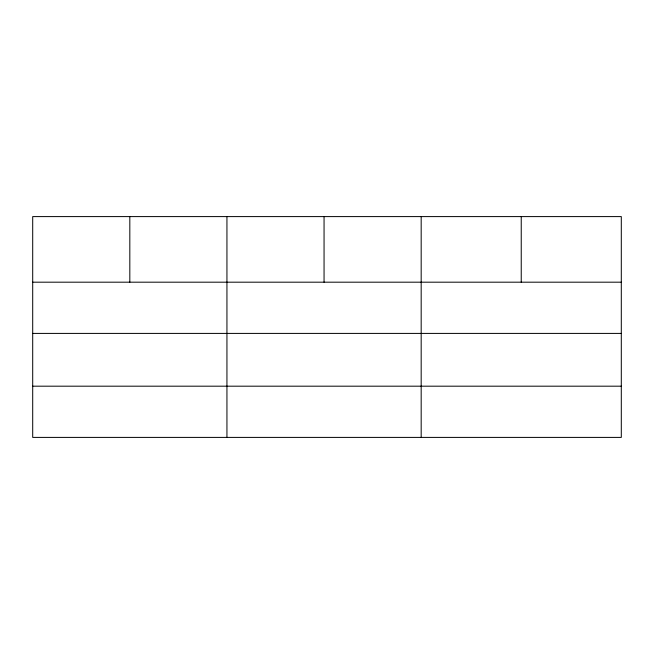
<?xml version="1.0" encoding="UTF-8"?>
<svg xmlns="http://www.w3.org/2000/svg" width="654" height="654" viewBox="0 0 654 654"><rect width="100%" height="100%" fill="white"/><g stroke="black" fill="none" stroke-linecap="round" stroke-linejoin="round"><path stroke-width="0.98" d="M621.3 333.409L621.3 216.597L32.7 216.597L32.7 437.403L621.3 437.403L621.3 333.409L32.7 333.409M32.7 282.185L621.3 282.185M32.7 386.187L621.3 386.187M521.238 216.597L521.238 282.185M421.176 216.597L421.176 437.403M324.057 216.597L324.057 282.185M226.938 216.597L226.938 437.403M129.819 216.597L129.819 282.185"/></g></svg>
